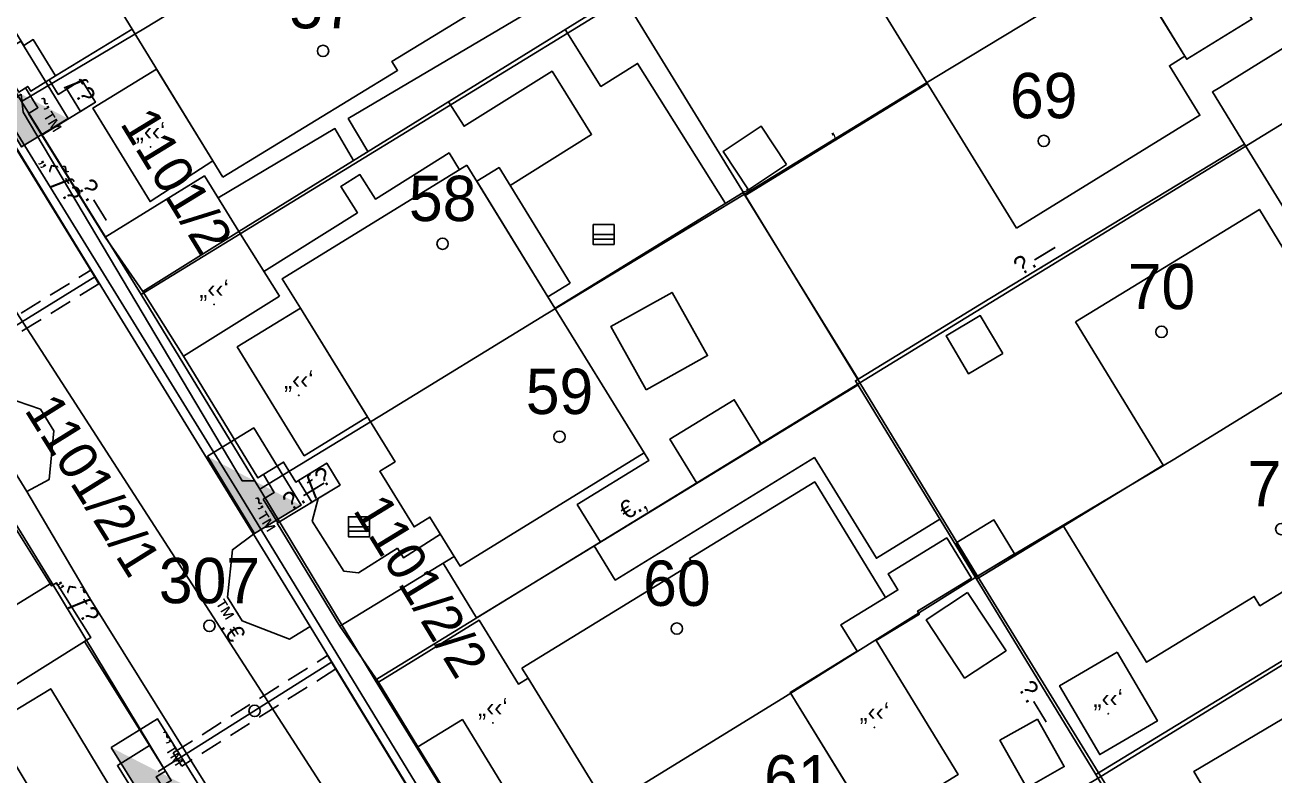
# Model space of a CAD drawing. Header units: metres. Extents: x 218299 to 220222, y 572714 to 574340.
# Drawn here: x 218966 to 219021.1, y 573231.5 to 573264.6 of the extents above; entities that cross this region are included whole.
import ezdxf
from ezdxf.enums import TextEntityAlignment as Align

# ---------------------------------------------------------------- set-up
doc = ezdxf.new("R2010")
doc.units = ezdxf.units.M
doc.header["$MEASUREMENT"] = 0
doc.linetypes.add('DASH15', pattern=[1.5, 1, -0.5])
for name, color, linetype in [('1602', 44, 'Continuous'), ('1603', 44, 'Continuous'), ('6151', 102, 'CABLEUNDEXIST03'), ('6261', 7, 'Continuous'), ('6701', 7, 'DASH15'), ('6916', 7, 'Continuous'), ('A_POINTS', 2, 'Continuous'), ('M2200', 253, 'Continuous'), ('M2207', 253, 'Continuous'), ('M2401', 7, 'Continuous'), ('M2404', 7, 'Continuous'), ('M2407', 253, 'Continuous'), ('M2408', 253, 'Continuous'), ('M2412', 253, 'Continuous'), ('M2420', 253, 'Continuous'), ('M2601', 253, 'Continuous'), ('M2602', 253, 'Continuous'), ('M2605', 253, 'Continuous'), ('M2612', 253, 'Continuous'), ('M5203', 253, 'Continuous')]:
    doc.layers.add(name, color=color, linetype=linetype)
doc.styles.add('HEBTXT', font='HEBTXT')
doc.styles.add('MAVAT_HEBTXT', font='HEBTXT')
doc.linetypes.add('CABLEUNDEXIST03', pattern='A,3.5,[222,elecad.shx,S=0.01,R=0,X=0,Y=0],1.5', length=5)

# ---------------------------------------------------------------- blocks, each defined once
blk = doc.blocks.new('6261')
blk.add_lwpolyline([(-2, -1.2), (2, -1.2), (2, 1.2), (-2, 1.2)], close=True)
at = {"color": 0}
blk.add_solid([(2, 1.2), (-2, -1.2), (2, -1.2)], dxfattribs=at)
at = {"color": 0, "style": 'HEBTXT'}
blk.add_attdef('PIL_NAME', (2.689, 2.418), '', height=1.7, dxfattribs=at)
at = {"style": 'HEBTXT'}
blk.add_attdef('CAMUT_MONIM', (2.489, 0.218), '', height=1.7, dxfattribs=at)
at = {"color": 0, "style": 'HEBTXT', "flags": 1}
for tag, p in [('TYPE', (2.585, -1.773)), ('MAP_TYPE', (2.689, -3.782))]:
    blk.add_attdef(tag, p, '', height=1.7, dxfattribs=at)
blk = doc.blocks.new('6916')
at = {"layer": 'A_POINTS'}
blk.add_circle((0, 0), 0.25, dxfattribs=at)
at = {"color": 0, "style": 'HEBTXT'}
for tag, p in [('HTCH', (0.006, 3.527)), ('PIPE', (0.049, 1.33))]:
    blk.add_attdef(tag, text='', height=1.7, dxfattribs=at).set_placement(p, align=Align.MIDDLE_CENTER)
blk = doc.blocks.new('1603')
at = {"layer": 'A_POINTS'}
blk.add_circle((0, 0), 0.25, dxfattribs=at)
at = {"color": 0, "style": 'HEBTXT'}
blk.add_attdef('PARCEL_NUM', text='', height=2, dxfattribs=at).set_placement((0, 1), align=Align.CENTER)
at = {"color": 0, "style": 'HEBTXT', "flags": 1}
blk.add_attdef('LOT_NUM', text='', height=2, dxfattribs=at).set_placement((0, -2.5), align=Align.CENTER)
blk = doc.blocks.new('M2404')
blk.add_circle((0, 0), 0.025)
at = {"style": 'MAVAT_HEBTXT'}
blk.add_attdef('NAME', text='', height=0.8, dxfattribs=at).set_placement((0, 1.59), align=Align.MIDDLE)
blk = doc.blocks.new('M2408')
blk.add_circle((0, 0), 0.025)
at = {"style": 'MAVAT_HEBTXT'}
blk.add_attdef('NAME', text='', height=0.8, dxfattribs=at).set_placement((0, 1.59), align=Align.MIDDLE)
blk = doc.blocks.new('M2601')
blk.add_circle((0, 0), 0.025)
at = {"style": 'MAVAT_HEBTXT'}
blk.add_attdef('NAME', text='', height=0.8, dxfattribs=at).set_placement((0, 1.59), align=Align.MIDDLE)
blk = doc.blocks.new('M2602')
blk.add_circle((0, 0), 0.025)
at = {"style": 'MAVAT_HEBTXT'}
blk.add_attdef('NAME', text='', height=0.8, dxfattribs=at).set_placement((0, 1.59), align=Align.MIDDLE)
blk = doc.blocks.new('M2605')
blk.add_circle((0, 0), 0.025)
at = {"style": 'MAVAT_HEBTXT'}
blk.add_attdef('NAME', text='', height=0.8, dxfattribs=at).set_placement((0, 1.59), align=Align.MIDDLE)
blk = doc.blocks.new('M2612')
blk.add_circle((0, 0), 0.025)
at = {"style": 'MAVAT_HEBTXT'}
blk.add_attdef('NAME', text='', height=0.8, dxfattribs=at).set_placement((0, 1.59), align=Align.MIDDLE)
blk = doc.blocks.new('M2207')
blk.add_circle((0, 0), 0.025)
at = {"style": 'MAVAT_HEBTXT'}
blk.add_attdef('NAME', text='', height=0.8, dxfattribs=at).set_placement((0, 1.59), align=Align.MIDDLE)
blk = doc.blocks.new('M2412')
blk.add_circle((0, 0), 0.025)
at = {"style": 'MAVAT_HEBTXT'}
blk.add_attdef('NAME', text='', height=0.8, dxfattribs=at).set_placement((0, 1.59), align=Align.MIDDLE)
blk = doc.blocks.new('M5203')
for points in [[(1.54, -1.47), (-1.54, -1.47), (-1.54, 1.47), (1.54, 1.47)], [(-1.54, 0), (1.54, 0)], [(1.54, 1.47), (1.54, -1.47)], [(-1.54, -0.66), (1.54, -0.66)]]:
    blk.add_lwpolyline(points)
at = {"style": 'MAVAT_HEBTXT', "flags": 1}
for tag, p in [('MARK', (0, 3.2)), ('HEIGHT', (0, -3.3)), ('NAME', (0, -5.87))]:
    blk.add_attdef(tag, text='', height=0.8, dxfattribs=at).set_placement(p, align=Align.MIDDLE)
blk = doc.blocks.new('111')
at = {"layer": 'M2200'}
for points in [[(218974.731, 573257.863, 572.355), (218974.288, 573258.588, 572.351), (218967.383, 573269.878, 572.283), (218967.028, 573270.457, 572.28), (218978.982, 573277.768, 573.255), (218980.474, 573275.328, 573.255), (218983.59, 573277.234, 573.33), (218985.919, 573273.426, 573.255), (218983.451, 573271.916, 573.255), (218987.09, 573265.967, 573.18), (218982.198, 573262.975, 573.105), (218982.441, 573262.579, 572.655)], [(219009.753, 573255.617, 573.255), (219001.94, 573268.303, 573.18), (219010.051, 573273.299, 573.255), (219013.847, 573267.135, 573.197), (219014.992, 573265.276, 573.18), (219015.653, 573265.683, 572.88), (219017.181, 573263.202, 572.955), (219017.181, 573263.202, 572.955), (219016.497, 573262.78, 573.255), (219017.841, 573260.598, 573.18)], [(218985.503, 573258.396, 572.58), (218989.078, 573252.585, 572.58), (218993.319, 573245.693, 572.58), (218985.201, 573240.698, 572.58), (218983.871, 573242.86, 572.58), (218983.174, 573242.431, 572.13), (218981.661, 573244.889, 572.355), (218982.333, 573245.302, 572.58), (218978.158, 573252.085, 572.643), (218977.359, 573253.384, 572.655)], [(219012.352, 573251.48, 573.78), (219020.466, 573256.442, 573.78), (219021.713, 573254.402, 573.855), (219022.438, 573254.845, 573.555), (219023.959, 573252.359, 573.405), (219023.291, 573251.951, 573.855), (219025.462, 573248.402, 573.78), (219026.168, 573248.834, 573.48), (219027.664, 573246.388, 573.48), (219026.945, 573245.949, 573.78), (219028.304, 573243.728, 573.855), (219020.492, 573238.95, 573.93), (219020.242, 573239.359, 574.155), (219015.493, 573236.454, 574.08), (219011.819, 573242.461, 574.155), (219016.221, 573245.153, 574.08)], [(218987.933, 573236.201, 572.43), (218988.205, 573235.758, 572.425), (218991.34, 573230.645, 572.363), (218992.519, 573228.722, 572.339), (218995.527, 573223.816, 572.28), (219003.648, 573228.796, 572.355), (218999.766, 573235.128, 575.955), (218999.766, 573235.128, 575.955), (219002.722, 573236.941, 574.905), (219002.722, 573236.941, 574.905), (219002.005, 573238.11, 574.755), (219002.005, 573238.11, 574.755), (219003.973, 573239.317, 573.93), (219003.973, 573239.317, 573.93), (219000.847, 573244.415, 574.005), (218995.328, 573241.03, 575.655), (218995.459, 573240.816, 575.655)], [(219007.596, 573239.532, 572.73), (219009.29, 573236.965, 572.655), (219007.46, 573235.758, 572.505), (219005.766, 573238.324, 572.505)]]:
    blk.add_polyline3d(points, close=True, dxfattribs=at)
at = {"layer": 'M2207'}
for points in [[(218967.383, 573269.878, 572.283), (218970.731, 573264.403, 572.133), (218967.35, 573262.335, 571.983), (218966.372, 573263.934, 571.983), (218965.948, 573263.674, 571.983), (218963.928, 573266.976, 571.983), (218964.351, 573267.235, 572.058), (218964, 573267.809, 572.058)], [(219017.181, 573263.202, 572.789), (219015.687, 573265.629, 572.789), (219018.562, 573267.4, 572.714), (219020.14, 573264.837, 572.714), (219017.265, 573263.067, 572.714)], [(218974.288, 573258.588, 572.351), (218971.814, 573262.633, 572.126), (218969.003, 573260.914, 571.826), (218971.522, 573256.786, 571.901)], [(218999.608, 573258.425, 572.639), (218997.92, 573257.305, 572.564), (218996.802, 573258.99, 572.564), (218998.49, 573260.11, 572.639), (218999.608, 573258.425, 572.639)], [(218990.058, 573253.188, 572.28), (218989.078, 573252.585, 572.58), (218985.941, 573257.683, 572.58), (218986.921, 573258.286, 572.28), (218990.058, 573253.188, 572.28)], [(218977.228, 573252.61, 571.601), (218973.002, 573249.963, 571.301), (218971.211, 573252.823, 571.376), (218971.211, 573252.823, 571.376), (218975.437, 573255.47, 571.601)], [(218993.408, 573248.473, 572.115), (218991.847, 573251.267, 572.115), (218994.556, 573252.781, 572.115), (218996.118, 573249.987, 572.115), (218993.408, 573248.473, 572.115)], [(218978.158, 573252.085, 572.643), (218981.115, 573247.281, 572.568), (218978.33, 573245.567, 571.818), (218975.374, 573250.371, 571.893), (218978.158, 573252.085, 572.643)], [(219009.141, 573250.084, 572.655), (219008.155, 573251.754, 572.655), (219006.641, 573250.861, 572.58), (219007.627, 573249.19, 572.58), (219009.141, 573250.084, 572.655)], [(218960.923, 573240.021, 571.605), (218965.336, 573242.776, 571.605), (218967.18, 573239.823, 571.68), (218967.4, 573239.96, 571.68), (218968.911, 573237.542, 571.83), (218965.508, 573235.417, 571.83), (218964, 573237.832, 571.605), (218962.769, 573237.064, 571.68)], [(219007.086, 573241.728, 572.955), (219008.754, 573242.738, 572.955), (219009.66, 573241.242, 572.955), (219007.992, 573240.232, 572.955), (219007.086, 573241.728, 572.955)], [(218999.766, 573235.128, 572.355), (219003.408, 573229.188, 572.28), (219007.184, 573231.503, 572.355), (219003.563, 573237.409, 572.58), (219005.47, 573238.579, 572.655), (219005.388, 573238.713, 572.655), (219007.761, 573240.168, 572.355), (219006.672, 573241.945, 572.205), (219004.082, 573240.358, 572.205), (219004.516, 573239.65, 572.58), (219003.973, 573239.317, 572.58), (219002.005, 573238.11, 572.58), (219002.722, 573236.941, 572.43)], [(218991.34, 573230.645, 572.363), (218988.205, 573235.758, 572.425), (218987.773, 573235.493, 572.35), (218986.046, 573238.31, 571.975), (218981.596, 573235.581, 571.6), (218981.596, 573235.581, 571.6), (218983.345, 573232.729, 571.45), (218985.302, 573233.929, 572.275), (218988.415, 573228.852, 572.125)], [(219014.193, 573236.902, 573.03), (219015.967, 573233.864, 573.03), (219013.424, 573232.379, 573.255), (219011.65, 573235.417, 573.255), (219014.193, 573236.902, 573.03)], [(218964.508, 573233.695, 572.13), (218967.457, 573228.819, 572.205), (218970.09, 573230.412, 571.905), (218967.142, 573235.288, 571.83), (218964.508, 573233.695, 572.13)], [(219023.124, 573234.229, 574.305), (219026.371, 573228.74, 574.305), (219025.591, 573227.641, 574.305), (219021.406, 573225.165, 574.08), (219017.575, 573231.641, 574.005), (219021.871, 573234.182, 574.23), (219021.913, 573234.112, 574.23)], [(219010.675, 573233.949, 571.755), (219009.019, 573233.017, 571.755), (219010.202, 573230.915, 571.755), (219011.858, 573231.848, 571.755), (219010.675, 573233.949, 571.755)]]:
    blk.add_polyline3d(points, close=True, dxfattribs=at)
at = {"layer": 'M2401'}
for points in [[(218966.087, 573243.991, 569.415), (218963.734, 573247.784, 569.415), (218963.734, 573247.784, 569.415), (218964.618, 573248.332, 569.415), (218966.685, 573247.619, 569.415), (218967.279, 573246.671, 569.415), (218967.072, 573244.517, 569.415), (218966.087, 573243.991, 569.415), (218966.087, 573243.991, 569.415)], [(218976.088, 573242.106, 569.565), (218976.088, 573242.106, 569.565), (218978.589, 573238.041, 569.565), (218978.589, 573238.041, 569.565), (218977.675, 573237.478, 569.565), (218975.588, 573238.277, 569.565), (218974.943, 573239.324, 569.565), (218975.157, 573241.42, 569.565), (218976.088, 573242.106, 569.565)]]:
    blk.add_polyline3d(points, dxfattribs=at)
at = {"layer": 'M2404'}
for points in [[(218966.087, 573243.991, 569.415), (218963.734, 573247.784, 569.415), (218963.734, 573247.784, 569.415), (218964.618, 573248.332, 569.415), (218966.685, 573247.619, 569.415), (218967.279, 573246.671, 569.415), (218967.072, 573244.517, 569.415), (218966.087, 573243.991, 569.415), (218966.087, 573243.991, 569.415)], [(218976.088, 573242.106, 569.565), (218976.088, 573242.106, 569.565), (218978.589, 573238.041, 569.565), (218978.589, 573238.041, 569.565), (218977.675, 573237.478, 569.565), (218975.588, 573238.277, 569.565), (218974.943, 573239.324, 569.565), (218975.157, 573241.42, 569.565), (218976.088, 573242.106, 569.565)]]:
    blk.add_polyline3d(points, dxfattribs=at)
at = {"layer": 'M2407'}
for points in [[(218989.516, 573265.932, 569.788), (218980.268, 573260.453, 569.714), (218981.134, 573258.991, 569.652)], [(218989.841, 573264.382, 570.181), (218991.414, 573261.87, 570.181), (218993.035, 573262.885, 570.181), (218996.908, 573256.702, 570.32)], [(218987.405, 573257.499, 569.902), (218991.005, 573259.753, 570.015), (218989.259, 573262.541, 570.015), (218985.377, 573260.109, 570.015), (218984.697, 573261.195, 570.054)], [(218980.507, 573258.604, 569.639), (218979.677, 573260.006, 569.639), (218974.522, 573256.952, 569.565)], [(218976.542, 573253.705, 569.865), (218980.674, 573256.293, 569.865), (218979.948, 573257.453, 569.865), (218980.785, 573257.978, 569.865), (218981.463, 573256.895, 569.865), (218984.715, 573258.932, 569.865), (218985.176, 573258.195, 569.865)], [(218998.491, 573246.09, 569.865), (218997.299, 573248.042, 569.865), (218994.457, 573246.307, 569.865), (218995.649, 573244.355, 569.865)], [(218993.319, 573245.693, 569.944), (218993.528, 573245.355, 569.944), (218990.374, 573243.414, 569.944), (218991.393, 573241.758, 569.944)], [(218991.12, 573241.591, 569.908), (218992.047, 573240.085, 569.794), (219000.835, 573245.492, 569.944), (219003.57, 573241.047, 569.944), (219006.373, 573242.771, 569.944)], [(218982.439, 573241.488, 569.944), (218982.705, 573241.069, 569.944), (218984.335, 573242.105, 569.944)]]:
    blk.add_polyline3d(points, dxfattribs=at)
at = {"layer": 'M2408'}
for points in [[(218957.51, 573272.541, 568.516), (218961.664, 573265.622, 568.853), (218969.844, 573252.272, 569.228), (218976.088, 573242.106, 569.528)], [(218969.538, 573255.212, 569.116), (218971.211, 573252.823, 569.191)], [(218974.715, 573229.887, 569.341), (218968.857, 573239.299, 569.341), (218966.087, 573243.991, 569.378)], [(218978.589, 573238.041, 569.453), (218984.804, 573227.839, 569.228), (218994.826, 573211.761, 568.628), (218999.041, 573204.163, 568.328)], [(218979.902, 573238.055, 569.491), (218981.596, 573235.581, 569.416)]]:
    blk.add_polyline3d(points, dxfattribs=at)
at = {"layer": 'M2412'}
for points in [[(218968.5, 573262.156, 569.715), (218969.11, 573261.17, 569.715), (218968.454, 573260.765, 569.04), (218967.845, 573261.751, 569.04), (218968.5, 573262.156, 569.715)], [(218979.319, 573245.244, 570.015), (218979.909, 573244.278, 570.015), (218978.661, 573243.517, 569.415), (218978.072, 573244.483, 569.415), (218979.319, 573245.244, 570.015)]]:
    blk.add_polyline3d(points, close=True, dxfattribs=at)
at = {"layer": 'M2420', "linetype": 'Continuous', "lineweight": -3}
blk.add_lwpolyline([(218941.816, 573288.779), (218988.41, 573216.62), (219004.09, 573189.81)], dxfattribs=at)
at = {"layer": 'M2601'}
for points in [[(219005.819, 573262.003, 571.531), (218997.775, 573257.049, 571.531)], [(218989.392, 573252.076, 571.107), (218997.692, 573257.184, 571.381), (219002.758, 573248.953, 571.381)], [(219011.819, 573242.461, 572.265), (219007.991, 573240.12, 572.265)]]:
    blk.add_polyline3d(points, dxfattribs=at)
at = {"layer": 'M2602'}
for points in [[(218966.029, 573261.809, 570.39), (218966.579, 573260.927, 570.39), (218966.166, 573260.669, 570.39)], [(219018.718, 573261.826, 571.319), (219018.391, 573261.624, 571.319), (219019.817, 573259.318, 571.619)], [(219002.758, 573248.694, 571.065), (218985.922, 573238.419, 570.915), (218984.451, 573240.831, 570.915)], [(218976.522, 573244.742, 570.898), (218977.004, 573243.952, 570.84), (218976.519, 573243.655, 570.84)], [(218982.439, 573241.488, 570.54), (218980.725, 573240.398, 570.54), (218980.068, 573240.48, 570.54), (218978.67, 573242.679, 570.54), (218978.943, 573243.689, 570.54)], [(218972.362, 573230.479, 570.779), (218971.788, 573231.397, 570.844), (218972.203, 573231.656, 570.844)]]:
    blk.add_polyline3d(points, dxfattribs=at)
at = {"layer": 'M2605'}
for points in [[(218982.018, 573283.142, 569.94), (218964.868, 573272.443, 569.94), (218966.522, 573269.792, 569.94), (218962.281, 573267.147, 569.94), (218962.281, 573267.147, 569.94), (218965.728, 573261.621, 569.94), (218966.13, 573261.871, 569.94), (218966.264, 573261.657, 569.94), (218967.35, 573262.335, 569.94)], [(219018.718, 573261.826, 570.69), (219022.677, 573264.273, 570.69), (219022.677, 573264.273, 570.69), (219019.844, 573268.856, 570.69), (219018.241, 573267.866, 570.641), (219017.396, 573267.343, 570.615), (219016.793, 573268.319, 570.615), (219016.359, 573269.021, 570.615), (219015.818, 573269.897, 570.615), (219018.21, 573271.376, 570.615), (219015.296, 573276.091, 570.615), (219011.125, 573273.513, 570.615), (219009.317, 573276.438, 570.615), (219001.282, 573271.472, 570.465), (218983.112, 573260.213, 570.015), (218975.437, 573255.47, 570.015)], [(218975.437, 573255.47, 569.565), (218973.922, 573257.921, 569.565), (218969.538, 573255.212, 569.715), (218969.538, 573255.212, 569.715), (218966.756, 573259.715, 569.715), (218969.11, 573261.17, 569.715), (218968.5, 573262.156, 569.715), (218967.47, 573261.52, 569.79), (218967.074, 573262.162, 569.94)], [(219013.25, 573231.503, 570.99), (219002.643, 573248.883, 570.99), (219008.577, 573252.504, 570.99), (219019.817, 573259.318, 571.14), (219021.568, 573256.448, 571.215), (219025.748, 573258.998, 571.215), (219025.748, 573258.998, 571.215), (219028.506, 573254.479, 571.215), (219026.181, 573253.059, 571.215), (219027.848, 573250.327, 571.215)], [(218984.937, 573241.128, 570.015), (218979.902, 573238.055, 570.015), (218979.902, 573238.055, 570.015), (218977.137, 573242.587, 570.015), (218979.909, 573244.278, 570.015), (218979.319, 573245.244, 570.015), (218977.95, 573244.409, 570.015), (218977.414, 573245.287, 570.015), (218976.279, 573244.594, 570.015), (218973.002, 573249.963, 570.015)], [(219018.184, 573223.244, 571.621), (219016.696, 573225.667, 571.59), (219013.25, 573231.503, 571.59), (219022.218, 573236.976, 571.59), (219030.33, 573241.801, 571.59)], [(218968.635, 573237.37, 569.869), (218971.5, 573232.782, 569.869), (218970.081, 573231.896, 569.869), (218971.358, 573229.852, 569.869), (218970.344, 573229.219, 569.794), (218970.923, 573228.292, 569.794), (218973.22, 573229.726, 569.794), (218973.688, 573228.976, 569.807), (218975.905, 573225.425, 569.869)], [(218987.713, 573229.996, 569.719), (218985.757, 573228.796, 569.719), (218983.345, 573232.729, 569.719)]]:
    blk.add_polyline3d(points, dxfattribs=at)
at = {"layer": 'M2612'}
for points in [[(218966.756, 573259.715, 570.39), (218966.166, 573260.669, 570.39)], [(218976.519, 573243.655, 570.694), (218977.162, 573242.602, 570.694)], [(218972.203, 573231.656, 570.844), (218971.5, 573232.782, 570.844)]]:
    blk.add_polyline3d(points, dxfattribs=at)
at = {"layer": 'M2207'}
ref = blk.add_blockref('M2207', (218971.547, 573259.2), dxfattribs=dict(at, xscale=0.5, yscale=0.5, zscale=0.5))
ref.add_attrib('NAME', '„‹‹‘', dxfattribs={"layer": '0', "height": 0.8, "style": 'MAVAT_HEBTXT'}).set_placement((218971.547, 573259.825), align=Align.MIDDLE)
ref = blk.add_blockref('M2207', (218974.35, 573252.248), dxfattribs=dict(at, xscale=0.5, yscale=0.5, zscale=0.5))
ref.add_attrib('NAME', '„‹‹‘', dxfattribs={"layer": '0', "height": 0.8, "style": 'MAVAT_HEBTXT'}).set_placement((218974.35, 573252.873), align=Align.MIDDLE)
ref = blk.add_blockref('M2207', (218978.088, 573248.238), dxfattribs=dict(at, xscale=0.5, yscale=0.5, zscale=0.5))
ref.add_attrib('NAME', '„‹‹‘', dxfattribs={"layer": '0', "height": 0.8, "style": 'MAVAT_HEBTXT'}).set_placement((218978.088, 573248.863), align=Align.MIDDLE)
ref = blk.add_blockref('M2207', (219013.798, 573234.183), dxfattribs=dict(at, xscale=0.5, yscale=0.5, zscale=0.5))
ref.add_attrib('NAME', '„‹‹‘', dxfattribs={"layer": '0', "height": 0.8, "style": 'MAVAT_HEBTXT'}).set_placement((219013.798, 573234.808), align=Align.MIDDLE)
ref = blk.add_blockref('M2207', (218986.651, 573233.778), dxfattribs=dict(at, xscale=0.5, yscale=0.5, zscale=0.5))
ref.add_attrib('NAME', '„‹‹‘', dxfattribs={"layer": '0', "height": 0.8, "style": 'MAVAT_HEBTXT'}).set_placement((218986.651, 573234.403), align=Align.MIDDLE)
ref = blk.add_blockref('M2207', (219003.48, 573233.581), dxfattribs=dict(at, xscale=0.5, yscale=0.5, zscale=0.5))
ref.add_attrib('NAME', '„‹‹‘', dxfattribs={"layer": '0', "height": 0.8, "style": 'MAVAT_HEBTXT'}).set_placement((219003.48, 573234.206), align=Align.MIDDLE)
at = {"layer": 'M2404'}
ref = blk.add_blockref('M2404', (218975.384, 573238.607), dxfattribs=dict(at, xscale=0.5, yscale=0.5, zscale=0.5))
ref.add_attrib('NAME', '™.€', dxfattribs={"layer": '0', "height": 0.8, "rotation": 301.5984, "style": 'MAVAT_HEBTXT'}).set_placement((218974.916, 573238.319), align=Align.MIDDLE)
at = {"layer": 'M2408'}
ref = blk.add_blockref('M2408', (218966.762, 573257.303), dxfattribs=dict(at, xscale=0.5, yscale=0.5, zscale=0.5))
ref.add_attrib('NAME', '„‹˜ƒ\x8e', dxfattribs={"layer": '0', "height": 0.8, "rotation": 301.4975, "style": 'MAVAT_HEBTXT'}).set_placement((218967.529, 573257.774), align=Align.MIDDLE)
ref = blk.add_blockref('M2408', (218968.857, 573239.299), dxfattribs=dict(at, xscale=0.5, yscale=0.5, zscale=0.5))
ref.add_attrib('NAME', '„‹˜ƒ\x8e', dxfattribs={"layer": '0', "height": 0.8, "rotation": 301.8996, "style": 'MAVAT_HEBTXT'}).set_placement((218968.328, 573239.203), align=Align.MIDDLE)
at = {"layer": 'M2412'}
ref = blk.add_blockref('M2412', (218968.454, 573260.765), dxfattribs=dict(at, xscale=0.5, yscale=0.5, zscale=0.5))
ref.add_attrib('NAME', 'ƒ\x8e', dxfattribs={"layer": '0', "height": 0.8, "rotation": 301.711, "style": 'MAVAT_HEBTXT'}).set_placement((218968.421, 573261.696), align=Align.MIDDLE)
ref = blk.add_blockref('M2412', (218978.661, 573243.517), dxfattribs=dict(at, xscale=0.5, yscale=0.5, zscale=0.5))
ref.add_attrib('NAME', 'ƒ\x8e', dxfattribs={"layer": '0', "height": 0.8, "rotation": 31.3951, "style": 'MAVAT_HEBTXT'}).set_placement((218978.954, 573244.38), align=Align.MIDDLE)
at = {"layer": 'M2601'}
ref = blk.add_blockref('M2601', (219001.797, 573259.526), dxfattribs=dict(at, xscale=0.5, yscale=0.5, zscale=0.5))
ref.add_attrib('NAME', '‚', dxfattribs={"layer": '0', "height": 0.8, "rotation": 31.6272, "style": 'MAVAT_HEBTXT'}).set_placement((219001.509, 573259.995), align=Align.MIDDLE)
ref = blk.add_blockref('M2601', (218997.656, 573257.162), dxfattribs=dict(at, xscale=0.5, yscale=0.5, zscale=0.5))
ref.add_attrib('NAME', '‚', dxfattribs={"layer": '0', "height": 0.8, "rotation": 302.7526, "style": 'MAVAT_HEBTXT'}).set_placement((218998.119, 573257.46), align=Align.MIDDLE)
at = {"layer": 'M2602'}
ref = blk.add_blockref('M2602', (218993.134, 573242.821), dxfattribs=dict(at, xscale=0.5, yscale=0.5, zscale=0.5))
ref.add_attrib('NAME', '€.‚', dxfattribs={"layer": '0', "height": 0.8, "rotation": 31.3951, "style": 'MAVAT_HEBTXT'}).set_placement((218992.848, 573243.29), align=Align.MIDDLE)
at = {"layer": 'M2605'}
ref = blk.add_blockref('M2605', (218968.706, 573256.559), dxfattribs=dict(at, xscale=0.5, yscale=0.5, zscale=0.5))
ref.add_attrib('NAME', '\x9a.—', dxfattribs={"layer": '0', "height": 0.8, "rotation": 301.711, "style": 'MAVAT_HEBTXT'}).set_placement((218969.174, 573256.848), align=Align.MIDDLE)
ref = blk.add_blockref('M2605', (219010.848, 573253.881), dxfattribs=dict(at, xscale=0.5, yscale=0.5, zscale=0.5))
ref.add_attrib('NAME', '\x9a.—', dxfattribs={"layer": '0', "height": 0.8, "rotation": 31.2255, "style": 'MAVAT_HEBTXT'}).set_placement((219010.563, 573254.352), align=Align.MIDDLE)
ref = blk.add_blockref('M2605', (218978.599, 573243.479), dxfattribs=dict(at, xscale=0.5, yscale=0.5, zscale=0.5))
ref.add_attrib('NAME', '\x9a.—', dxfattribs={"layer": '0', "height": 0.8, "rotation": 31.3951, "style": 'MAVAT_HEBTXT'}).set_placement((218978.312, 573243.948), align=Align.MIDDLE)
ref = blk.add_blockref('M2605', (219011.116, 573234.998), dxfattribs=dict(at, xscale=0.5, yscale=0.5, zscale=0.5))
ref.add_attrib('NAME', '\x9a.—', dxfattribs={"layer": '0', "height": 0.8, "rotation": 301.3951, "style": 'MAVAT_HEBTXT'}).set_placement((219010.647, 573234.712), align=Align.MIDDLE)
at = {"layer": 'M2612'}
ref = blk.add_blockref('M2612', (218966.461, 573260.192), dxfattribs=dict(at, xscale=0.5, yscale=0.5, zscale=0.5))
ref.add_attrib('NAME', '˜’™', dxfattribs={"layer": '0', "height": 0.8, "rotation": 301.711, "style": 'MAVAT_HEBTXT'}).set_placement((218966.929, 573260.481), align=Align.MIDDLE)
ref = blk.add_blockref('M2612', (218976.84, 573243.129), dxfattribs=dict(at, xscale=0.5, yscale=0.5, zscale=0.5))
ref.add_attrib('NAME', '˜’™', dxfattribs={"layer": '0', "height": 0.8, "rotation": 301.3951, "style": 'MAVAT_HEBTXT'}).set_placement((218976.371, 573242.842), align=Align.MIDDLE)
ref = blk.add_blockref('M2612', (218971.851, 573232.219), dxfattribs=dict(at, xscale=0.5, yscale=0.5, zscale=0.5))
ref.add_attrib('NAME', '˜’™', dxfattribs={"layer": '0', "height": 0.8, "rotation": 301.9815, "style": 'MAVAT_HEBTXT'}).set_placement((218972.318, 573232.51), align=Align.MIDDLE)
at = {"layer": 'M5203', "xscale": 0.3, "yscale": 0.3, "zscale": 0.3}
for p in [(218991.542, 573255.331, 570.165), (218980.738, 573242.437, 569.865)]:
    blk.add_blockref('M5203', p, dxfattribs=at)

msp = doc.modelspace()

# ---------------------------------------------------------------- linework, layer by layer
at = {"layer": '1602'}
for points in [[(218971.316, 573264.451), (218965.846, 573261.201), (218960.576, 573269.681), (218981.916, 573282.791), (218987.246, 573274.181), (218978.666, 573268.931)], [(219006.236, 573262.301), (218997.746, 573257.111), (218992.446, 573265.771), (219013.686, 573278.901), (219019.096, 573270.101), (219013.596, 573266.771)], [(218965.846, 573261.201), (218971.316, 573264.451), (218978.666, 573268.931), (218987.246, 573274.181), (218992.446, 573265.771), (218971.126, 573252.681)], [(218997.746, 573257.111), (219006.236, 573262.301), (219013.596, 573266.771), (219019.096, 573270.101), (219024.206, 573261.901), (219002.836, 573248.781)], [(218981.666, 573247.311), (218976.366, 573244.101), (218971.126, 573252.681), (218992.446, 573265.771), (218997.746, 573257.111), (218988.996, 573251.821)], [(219016.736, 573245.431), (219008.026, 573240.261), (219002.836, 573248.781), (219024.206, 573261.901), (219029.406, 573253.271), (219024.056, 573249.951)], [(218976.366, 573244.101), (218981.666, 573247.311), (218988.996, 573251.821), (218997.746, 573257.111), (219002.836, 573248.781), (218981.456, 573235.671)], [(219008.026, 573240.261), (219016.736, 573245.431), (219024.056, 573249.951), (219029.406, 573253.271), (219034.836, 573244.551), (219013.476, 573231.411)], [(218940.616, 573235.301), (218949.246, 573240.611), (218956.546, 573245.151), (218961.926, 573248.521), (218967.196, 573239.961), (218945.856, 573226.811)], [(218992.096, 573230.361), (218986.676, 573227.201), (218981.456, 573235.671), (219002.836, 573248.781), (219008.026, 573240.261), (218999.436, 573234.871)], [(219027.186, 573228.461), (219018.456, 573223.201), (219013.476, 573231.411), (219034.836, 573244.551), (219040.036, 573236.031), (219034.576, 573232.881)], [(218986.676, 573227.201), (218992.096, 573230.361), (218999.436, 573234.871), (219008.026, 573240.261), (219013.476, 573231.411), (218991.916, 573218.561)], [(218959.946, 573223.781), (218951.086, 573218.291), (218945.856, 573226.811), (218967.196, 573239.961), (218972.456, 573231.231), (218967.316, 573228.231)]]:
    msp.add_lwpolyline(points, close=True, dxfattribs=at)
for points in [[(218965.846, 573261.201), (218971.126, 573252.681), (218976.366, 573244.101), (218981.456, 573235.671), (218986.676, 573227.201)], [(218972.456, 573231.231), (218967.196, 573239.961), (218961.926, 573248.521)]]:
    msp.add_lwpolyline(points, dxfattribs=at)
at = {"layer": '6151'}
for points in [[(218986.398, 573227.5508), (218985.4478, 573227.5221), (218975.3581, 573244.0641), (218964.9079, 573261.0173), (218954.6293, 573278.3716), (218952.5205, 573281.8113), (218953.6207, 573282.5386), (218953.8415, 573282.6804), (218953.8729, 573282.7042), (218954.1924, 573282.7082), (218954.1959, 573282.8104)], [(218965.841, 573261.5295), (218964.6508, 573260.6721), (218969.0876, 573253.4597), (218961.6087, 573248.8441)], [(218965.841, 573261.5295), (218965.9247, 573260.7299), (218975.5856, 573244.4643), (218976.1195, 573244.4646)], [(218971.8872, 573231.6282), (218979.5346, 573236.4575), (218985.2274, 573227.1153), (218986.398, 573227.5508)]]:
    msp.add_lwpolyline(points, dxfattribs=at)
at = {"layer": '6701'}
for points in [[(218968.904, 573253.758), (218969.271, 573253.162), (218962.374, 573248.905), (218962.006, 573249.501)], [(218979.348, 573236.753), (218979.722, 573236.161), (218972.922, 573231.868), (218972.548, 573232.459)]]:
    msp.add_lwpolyline(points, close=True, dxfattribs=at)

# ---------------------------------------------------------------- block references
msp.add_blockref('111', (0, 0))
at = {"layer": '1603'}
for p, values in [((218979.1543, 573263.433), {'PARCEL_NUM': '57'}), ((219010.9509, 573259.465), {'PARCEL_NUM': '69'}), ((218984.4324, 573254.9268), {'PARCEL_NUM': '58'}), ((219016.1476, 573251.0391), {'PARCEL_NUM': '70'}), ((218989.5891, 573246.411), {'PARCEL_NUM': '59'}), ((219021.4337, 573242.3361), {'PARCEL_NUM': '71'}), ((218974.1436, 573238.0618), {'PARCEL_NUM': '307'}), ((218994.7663, 573237.9429), {'PARCEL_NUM': '60'}), ((219000.1045, 573229.3566), {'PARCEL_NUM': '61'})]:
    msp.add_blockref('1603', p, dxfattribs=at).add_auto_attribs(values)
at = {"layer": '6261'}
ref = msp.add_blockref('6261', (219018.4343, 573270.4236), dxfattribs=dict(at, rotation=301.9499999999068))
ref.add_attrib('PIL_NAME', '1102/3/1', (219022.7771, 573269.1713), dxfattribs={"layer": '0', "color": 0, "height": 1.7, "rotation": 301.95, "style": 'HEBTXT'})
ref = msp.add_blockref('6261', (218965.841, 573261.5295), dxfattribs=dict(at, rotation=301.399999999907))
ref.add_attrib('PIL_NAME', '1101/2', (218970.1716, 573260.2356), dxfattribs={"layer": '0', "color": 0, "height": 1.7, "rotation": 301.4, "style": 'HEBTXT'})
ref = msp.add_blockref('6261', (218961.6087, 573248.8441), dxfattribs=dict(at, rotation=301.9499999999068))
ref.add_attrib('PIL_NAME', '1101/2/1', (218965.9515, 573247.5918), dxfattribs={"layer": '0', "color": 0, "height": 1.7, "rotation": 301.95, "style": 'HEBTXT'})
ref = msp.add_blockref('6261', (218976.1195, 573244.4646), dxfattribs=dict(at, rotation=301.399999999907))
ref.add_attrib('PIL_NAME', '1101/2/2', (218980.4501, 573243.1707), dxfattribs={"layer": '0', "color": 0, "height": 1.7, "rotation": 301.4, "style": 'HEBTXT'})
ref = msp.add_blockref('6261', (218971.8872, 573231.6282), dxfattribs=dict(at, rotation=301.9499999999068))
ref.add_attrib('PIL_NAME', '1101/3/1', (218976.23, 573230.3759), dxfattribs={"layer": '0', "color": 0, "height": 1.7, "rotation": 301.95, "style": 'HEBTXT'})
at = {"layer": '6916', "rotation": 32.27120000000001}
msp.add_blockref('6916', (218976.1357, 573234.3107), dxfattribs=at)

doc.saveas('drawing.dxf')
